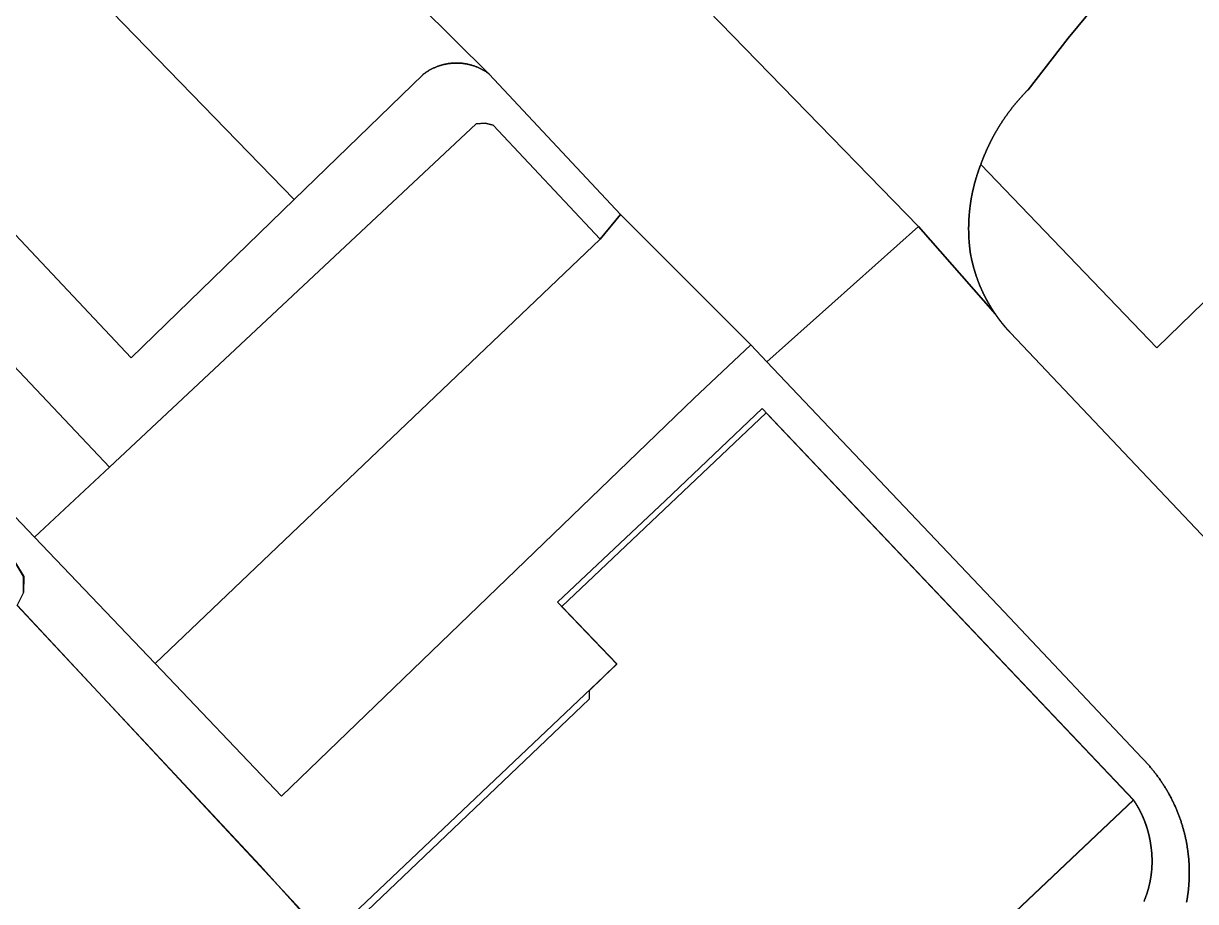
# Model space of a CAD drawing. Header units: metres. Extents: x -127 to 442, y -186 to 462.
# Drawn here: x 178.75 to 213.94, y 33.17 to 59.54 of the extents above; entities that cross this region are included whole.
import ezdxf

# ---------------------------------------------------------------- set-up
doc = ezdxf.new("R2010")
doc.units = ezdxf.units.M

msp = doc.modelspace()

# ---------------------------------------------------------------- linework, layer by layer
at = {"layer": 'building_2', "color": 1}
msp.add_lwpolyline([(185.602, 11.156), (212.078, 36.219), (201.047, 47.844), (194.914, 42.031), (196.57, 40.312), (195.742, 39.5), (195.742, 39.25), (188, 31.875), (185.859, 34.25), (178.57, 42.062), (178.758, 42.438), (178.758, 42.938), (178.492, 43.375), (178.086, 43.625), (177.602, 43.625), (177.156, 43.406), (176.891, 43), (176.867, 42.531), (177.141, 42.031), (167.977, 33.344), (168.234, 33.094)], dxfattribs=at)
at = {"layer": 'road_0', "color": 8}
for points in [[(177.644, 63.764), (186.883, 54.253), (190.74, 58), (190.74, 58), (190.757, 58.013), (190.774, 58.026), (190.792, 58.039), (190.81, 58.052), (190.828, 58.064), (190.846, 58.077), (190.864, 58.088), (190.882, 58.1), (190.901, 58.112), (190.919, 58.123), (190.938, 58.134), (190.957, 58.144), (190.976, 58.155), (190.995, 58.165), (191.014, 58.175), (191.034, 58.185), (191.053, 58.194), (191.073, 58.203), (191.093, 58.212), (191.113, 58.221), (191.133, 58.229), (191.153, 58.237), (191.173, 58.245), (191.194, 58.253), (191.214, 58.26), (191.235, 58.267), (191.256, 58.274), (191.276, 58.28), (191.297, 58.286), (191.318, 58.292), (191.339, 58.298), (191.36, 58.303), (191.381, 58.308), (191.402, 58.313), (191.424, 58.318), (191.445, 58.322), (191.466, 58.326), (191.488, 58.33), (191.509, 58.333), (191.531, 58.336), (191.552, 58.339), (191.574, 58.341), (191.596, 58.344), (191.617, 58.346), (191.639, 58.347), (191.661, 58.349), (191.682, 58.35), (191.704, 58.35), (191.726, 58.351), (191.747, 58.351), (191.769, 58.351), (191.791, 58.351), (191.813, 58.35), (191.834, 58.349), (191.856, 58.348), (191.878, 58.346), (191.899, 58.345), (191.921, 58.343), (191.943, 58.34), (191.964, 58.337), (191.986, 58.335), (192.007, 58.331), (192.029, 58.328), (192.05, 58.324), (192.071, 58.32), (192.093, 58.315), (192.114, 58.311), (192.135, 58.306), (192.156, 58.301), (192.177, 58.295), (192.198, 58.289), (192.219, 58.283), (192.24, 58.277), (192.261, 58.27), (192.281, 58.264), (192.302, 58.256), (192.322, 58.249), (192.342, 58.241), (192.363, 58.233), (192.383, 58.225), (192.403, 58.217), (192.423, 58.208), (192.442, 58.199), (192.462, 58.19), (192.482, 58.18), (192.501, 58.17), (192.52, 58.16), (192.539, 58.15), (192.558, 58.139), (192.577, 58.128), (192.596, 58.117), (192.615, 58.106), (192.633, 58.094), (192.651, 58.083), (192.669, 58.071), (192.687, 58.058), (192.705, 58.046), (192.723, 58.033), (192.74, 58.02), (192.74, 58.02), (182.285, 68.375)], [(182.285, 68.375), (192.74, 58.02), (196.68, 53.8), (200.594, 49.887), (201.072, 49.384), (205.629, 53.442), (197.441, 61.86)], [(225.826, 62.487), (212.778, 49.795), (207.497, 55.308), (207.497, 55.308), (207.492, 55.294), (207.486, 55.281), (207.481, 55.267), (207.476, 55.254), (207.471, 55.24), (207.466, 55.227), (207.461, 55.213), (207.456, 55.199), (207.451, 55.186), (207.446, 55.172), (207.441, 55.159), (207.436, 55.145), (207.431, 55.131), (207.427, 55.117), (207.422, 55.104), (207.417, 55.09), (207.412, 55.076), (207.408, 55.063), (207.403, 55.049), (207.399, 55.035), (207.394, 55.021), (207.39, 55.007), (207.385, 54.994), (207.381, 54.98), (207.376, 54.966), (207.372, 54.952), (207.368, 54.938), (207.363, 54.924), (207.359, 54.91), (207.355, 54.897), (207.351, 54.883), (207.347, 54.869), (207.343, 54.855), (207.339, 54.841), (207.335, 54.827), (207.331, 54.813), (207.327, 54.799), (207.323, 54.785), (207.319, 54.771), (207.315, 54.757), (207.311, 54.743), (207.308, 54.729), (207.304, 54.715), (207.3, 54.701), (207.297, 54.687), (207.293, 54.673), (207.29, 54.659), (207.286, 54.645), (207.283, 54.63), (207.279, 54.616), (207.276, 54.602), (207.272, 54.588), (207.269, 54.574), (207.266, 54.56), (207.263, 54.546), (207.259, 54.532), (207.256, 54.517), (207.253, 54.503), (207.25, 54.489), (207.247, 54.475), (207.244, 54.461), (207.241, 54.446), (207.238, 54.432), (207.235, 54.418), (207.232, 54.404), (207.23, 54.39), (207.227, 54.375), (207.224, 54.361), (207.221, 54.347), (207.219, 54.333), (207.216, 54.318), (207.214, 54.304), (207.211, 54.29), (207.209, 54.275), (207.206, 54.261), (207.204, 54.247), (207.201, 54.232), (207.199, 54.218), (207.197, 54.204), (207.194, 54.189), (207.192, 54.175), (207.19, 54.161), (207.188, 54.146), (207.186, 54.132), (207.184, 54.118), (207.182, 54.103), (207.18, 54.089), (207.178, 54.075), (207.176, 54.06), (207.174, 54.046), (207.172, 54.031), (207.17, 54.017), (207.169, 54.003), (207.167, 53.988), (207.165, 53.974), (207.164, 53.959), (207.162, 53.945), (207.161, 53.93), (207.159, 53.916), (207.159, 53.916), (207.158, 53.903), (207.156, 53.891), (207.155, 53.878), (207.154, 53.865), (207.153, 53.852), (207.152, 53.84), (207.151, 53.827), (207.149, 53.814), (207.148, 53.802), (207.147, 53.789), (207.146, 53.776), (207.145, 53.763), (207.145, 53.751), (207.144, 53.738), (207.143, 53.725), (207.142, 53.713), (207.141, 53.7), (207.14, 53.687), (207.14, 53.674), (207.139, 53.662), (207.138, 53.649), (207.138, 53.636), (207.137, 53.623), (207.136, 53.611), (207.136, 53.598), (207.135, 53.585), (207.135, 53.572), (207.134, 53.56), (207.134, 53.547), (207.134, 53.534), (207.133, 53.521), (207.133, 53.509), (207.133, 53.496), (207.132, 53.483), (207.132, 53.47), (207.132, 53.458), (207.132, 53.445), (207.131, 53.432), (207.131, 53.419), (207.131, 53.407), (207.131, 53.394), (207.131, 53.381), (207.131, 53.368), (207.131, 53.356), (207.131, 53.343), (207.131, 53.33), (207.132, 53.317), (207.132, 53.304), (207.132, 53.292), (207.132, 53.279), (207.132, 53.266), (207.133, 53.253), (207.133, 53.241), (207.133, 53.228), (207.134, 53.215), (207.134, 53.202), (207.135, 53.19), (207.135, 53.177), (207.136, 53.164), (207.136, 53.151), (207.137, 53.139), (207.137, 53.126), (207.138, 53.113), (207.138, 53.1), (207.139, 53.088), (207.14, 53.075), (207.141, 53.062), (207.141, 53.049), (207.142, 53.037), (207.143, 53.024), (207.144, 53.011), (207.145, 52.999), (207.146, 52.986), (207.147, 52.973), (207.148, 52.96), (207.149, 52.948), (207.15, 52.935), (207.151, 52.922), (207.152, 52.91), (207.153, 52.897), (207.154, 52.884), (207.156, 52.871), (207.157, 52.859), (207.158, 52.846), (207.159, 52.833), (207.161, 52.821), (207.162, 52.808), (207.164, 52.795), (207.165, 52.783), (207.166, 52.77), (207.168, 52.757), (207.169, 52.745), (207.171, 52.732), (207.173, 52.719), (207.174, 52.707), (207.176, 52.694), (207.178, 52.681), (207.179, 52.669), (207.181, 52.656), (207.181, 52.656), (207.183, 52.643), (207.186, 52.629), (207.188, 52.616), (207.191, 52.602), (207.193, 52.589), (207.196, 52.575), (207.198, 52.562), (207.201, 52.549), (207.204, 52.535), (207.206, 52.522), (207.209, 52.508), (207.212, 52.495), (207.215, 52.482), (207.218, 52.468), (207.221, 52.455), (207.224, 52.442), (207.227, 52.428), (207.23, 52.415), (207.233, 52.402), (207.236, 52.388), (207.239, 52.375), (207.242, 52.362), (207.245, 52.348), (207.249, 52.335), (207.252, 52.322), (207.255, 52.309), (207.259, 52.295), (207.262, 52.282), (207.266, 52.269), (207.269, 52.256), (207.273, 52.243), (207.276, 52.229), (207.28, 52.216), (207.283, 52.203), (207.287, 52.19), (207.291, 52.177), (207.295, 52.164), (207.298, 52.15), (207.302, 52.137), (207.306, 52.124), (207.31, 52.111), (207.314, 52.098), (207.318, 52.085), (207.322, 52.072), (207.326, 52.059), (207.33, 52.046), (207.334, 52.033), (207.339, 52.02), (207.343, 52.007), (207.347, 51.994), (207.351, 51.981), (207.356, 51.968), (207.36, 51.955), (207.364, 51.942), (207.369, 51.929), (207.373, 51.916), (207.378, 51.903), (207.382, 51.89), (207.387, 51.878), (207.392, 51.865), (207.396, 51.852), (207.401, 51.839), (207.406, 51.826), (207.411, 51.813), (207.415, 51.801), (207.42, 51.788), (207.425, 51.775), (207.43, 51.762), (207.435, 51.75), (207.44, 51.737), (207.445, 51.724), (207.45, 51.712), (207.455, 51.699), (207.46, 51.686), (207.466, 51.674), (207.471, 51.661), (207.476, 51.648), (207.481, 51.636), (207.487, 51.623), (207.492, 51.611), (207.497, 51.598), (207.503, 51.586), (207.508, 51.573), (207.514, 51.561), (207.519, 51.548), (207.525, 51.536), (207.531, 51.523), (207.536, 51.511), (207.542, 51.498), (207.548, 51.486), (207.554, 51.473), (207.559, 51.461), (207.565, 51.449), (207.571, 51.436), (207.577, 51.424), (207.583, 51.412), (207.589, 51.4), (207.595, 51.387), (207.601, 51.375), (207.601, 51.375), (207.604, 51.369), (207.607, 51.363), (207.61, 51.357), (207.613, 51.351), (207.616, 51.345), (207.619, 51.339), (207.622, 51.334), (207.625, 51.328), (207.628, 51.322), (207.631, 51.316), (207.634, 51.31), (207.637, 51.304), (207.64, 51.298), (207.643, 51.292), (207.646, 51.287), (207.649, 51.281), (207.652, 51.275), (207.655, 51.269), (207.659, 51.263), (207.662, 51.257), (207.665, 51.251), (207.668, 51.246), (207.671, 51.24), (207.674, 51.234), (207.677, 51.228), (207.681, 51.222), (207.684, 51.216), (207.687, 51.211), (207.69, 51.205), (207.693, 51.199), (207.696, 51.193), (207.7, 51.187), (207.703, 51.182), (207.706, 51.176), (207.709, 51.17), (207.713, 51.164), (207.716, 51.158), (207.719, 51.153), (207.722, 51.147), (207.726, 51.141), (207.729, 51.135), (207.732, 51.13), (207.736, 51.124), (207.739, 51.118), (207.742, 51.112), (207.745, 51.107), (207.749, 51.101), (207.752, 51.095), (207.755, 51.09), (207.759, 51.084), (207.762, 51.078), (207.766, 51.072), (207.769, 51.067), (207.772, 51.061), (207.776, 51.055), (207.779, 51.05), (207.783, 51.044), (207.786, 51.038), (207.789, 51.033), (207.793, 51.027), (207.796, 51.021), (207.8, 51.016), (207.803, 51.01), (207.807, 51.004), (207.81, 50.999), (207.814, 50.993), (207.817, 50.987), (207.821, 50.982), (207.824, 50.976), (207.828, 50.971), (207.831, 50.965), (207.835, 50.959), (207.838, 50.954), (207.842, 50.948), (207.845, 50.943), (207.849, 50.937), (207.852, 50.931), (207.856, 50.926), (207.86, 50.92), (207.863, 50.915), (207.867, 50.909), (207.87, 50.904), (207.874, 50.898), (207.878, 50.893), (207.881, 50.887), (207.885, 50.881), (207.889, 50.876), (207.892, 50.87), (207.896, 50.865), (207.9, 50.859), (207.903, 50.854), (207.907, 50.848), (207.911, 50.843), (207.914, 50.837), (207.918, 50.832), (207.922, 50.826), (207.926, 50.821), (207.929, 50.815), (207.933, 50.81), (207.933, 50.81), (207.935, 50.807), (207.937, 50.804), (207.939, 50.801), (207.941, 50.798), (207.943, 50.795), (207.945, 50.792), (207.947, 50.789), (207.95, 50.786), (207.952, 50.783), (207.954, 50.78), (207.956, 50.777), (207.958, 50.774), (207.96, 50.771), (207.962, 50.768), (207.964, 50.766), (207.966, 50.763), (207.968, 50.76), (207.97, 50.757), (207.972, 50.754), (207.975, 50.751), (207.977, 50.748), (207.979, 50.745), (207.981, 50.742), (207.983, 50.739), (207.985, 50.736), (207.987, 50.733), (207.989, 50.73), (207.991, 50.727), (207.993, 50.724), (207.996, 50.721), (207.998, 50.718), (208, 50.716), (208.002, 50.713), (208.004, 50.71), (208.006, 50.707), (208.008, 50.704), (208.01, 50.701), (208.013, 50.698), (208.015, 50.695), (208.017, 50.692), (208.019, 50.689), (208.021, 50.686), (208.023, 50.683), (208.025, 50.68), (208.028, 50.678), (208.03, 50.675), (208.032, 50.672), (208.034, 50.669), (208.036, 50.666), (208.038, 50.663), (208.041, 50.66), (208.043, 50.657), (208.045, 50.654), (208.047, 50.651), (208.049, 50.649), (208.051, 50.646), (208.054, 50.643), (208.056, 50.64), (208.058, 50.637), (208.06, 50.634), (208.062, 50.631), (208.065, 50.628), (208.067, 50.626), (208.069, 50.623), (208.071, 50.62), (208.073, 50.617), (208.076, 50.614), (208.078, 50.611), (208.08, 50.608), (208.082, 50.605), (208.084, 50.603), (208.087, 50.6), (208.089, 50.597), (208.091, 50.594), (208.093, 50.591), (208.095, 50.588), (208.098, 50.585), (208.1, 50.583), (208.102, 50.58), (208.104, 50.577), (208.107, 50.574), (208.109, 50.571), (208.111, 50.568), (208.113, 50.565), (208.115, 50.563), (208.118, 50.56), (208.12, 50.557), (208.122, 50.554), (208.124, 50.551), (208.127, 50.548), (208.129, 50.546), (208.131, 50.543), (208.133, 50.54), (208.136, 50.537), (208.138, 50.534), (208.14, 50.531), (208.142, 50.529), (208.145, 50.526), (208.147, 50.523), (208.147, 50.523), (208.149, 50.52), (208.152, 50.517), (208.154, 50.515), (208.156, 50.512), (208.158, 50.509), (208.161, 50.506), (208.163, 50.503), (208.165, 50.501), (208.168, 50.498), (208.17, 50.495), (208.172, 50.492), (208.174, 50.489), (208.177, 50.487), (208.179, 50.484), (208.181, 50.481), (208.184, 50.478), (208.186, 50.475), (208.188, 50.473), (208.191, 50.47), (208.193, 50.467), (208.195, 50.464), (208.198, 50.462), (208.2, 50.459), (208.202, 50.456), (208.205, 50.453), (208.207, 50.45), (208.209, 50.448), (208.211, 50.445), (208.214, 50.442), (208.216, 50.439), (208.219, 50.437), (208.221, 50.434), (208.223, 50.431), (208.226, 50.428), (208.228, 50.426), (208.23, 50.423), (208.233, 50.42), (208.235, 50.417), (208.237, 50.415), (208.24, 50.412), (208.242, 50.409), (208.244, 50.406), (208.247, 50.404), (208.249, 50.401), (208.251, 50.398), (208.254, 50.395), (208.256, 50.393), (208.259, 50.39), (208.261, 50.387), (208.263, 50.385), (208.266, 50.382), (208.268, 50.379), (208.27, 50.376), (208.273, 50.374), (208.275, 50.371), (208.278, 50.368), (208.28, 50.365), (208.282, 50.363), (208.285, 50.36), (208.287, 50.357), (208.29, 50.355), (208.292, 50.352), (208.294, 50.349), (208.297, 50.347), (208.299, 50.344), (208.302, 50.341), (208.304, 50.338), (208.306, 50.336), (208.309, 50.333), (208.311, 50.33), (208.314, 50.328), (208.316, 50.325), (208.318, 50.322), (208.321, 50.32), (208.323, 50.317), (208.326, 50.314), (208.328, 50.312), (208.331, 50.309), (208.333, 50.306), (208.335, 50.304), (208.338, 50.301), (208.34, 50.298), (208.343, 50.295), (208.345, 50.293), (208.348, 50.29), (208.35, 50.287), (208.352, 50.285), (208.355, 50.282), (208.357, 50.28), (208.36, 50.277), (208.362, 50.274), (208.365, 50.272), (208.367, 50.269), (208.37, 50.266), (208.372, 50.264), (208.375, 50.261), (208.377, 50.258), (208.38, 50.256), (208.382, 50.253), (208.382, 50.253), (214.838, 43.438)], [(197.441, 61.86), (205.629, 53.442), (207.933, 50.81), (207.933, 50.81), (207.929, 50.815), (207.926, 50.821), (207.922, 50.826), (207.918, 50.832), (207.914, 50.837), (207.911, 50.843), (207.907, 50.848), (207.903, 50.854), (207.9, 50.859), (207.896, 50.865), (207.892, 50.87), (207.889, 50.876), (207.885, 50.881), (207.881, 50.887), (207.878, 50.893), (207.874, 50.898), (207.87, 50.904), (207.867, 50.909), (207.863, 50.915), (207.86, 50.92), (207.856, 50.926), (207.852, 50.931), (207.849, 50.937), (207.845, 50.943), (207.842, 50.948), (207.838, 50.954), (207.835, 50.959), (207.831, 50.965), (207.828, 50.971), (207.824, 50.976), (207.821, 50.982), (207.817, 50.987), (207.814, 50.993), (207.81, 50.999), (207.807, 51.004), (207.803, 51.01), (207.8, 51.016), (207.796, 51.021), (207.793, 51.027), (207.789, 51.033), (207.786, 51.038), (207.783, 51.044), (207.779, 51.05), (207.776, 51.055), (207.772, 51.061), (207.769, 51.067), (207.766, 51.072), (207.762, 51.078), (207.759, 51.084), (207.755, 51.09), (207.752, 51.095), (207.749, 51.101), (207.745, 51.107), (207.742, 51.112), (207.739, 51.118), (207.736, 51.124), (207.732, 51.13), (207.729, 51.135), (207.726, 51.141), (207.722, 51.147), (207.719, 51.153), (207.716, 51.158), (207.713, 51.164), (207.709, 51.17), (207.706, 51.176), (207.703, 51.182), (207.7, 51.187), (207.696, 51.193), (207.693, 51.199), (207.69, 51.205), (207.687, 51.211), (207.684, 51.216), (207.681, 51.222), (207.677, 51.228), (207.674, 51.234), (207.671, 51.24), (207.668, 51.246), (207.665, 51.251), (207.662, 51.257), (207.659, 51.263), (207.655, 51.269), (207.652, 51.275), (207.649, 51.281), (207.646, 51.287), (207.643, 51.292), (207.64, 51.298), (207.637, 51.304), (207.634, 51.31), (207.631, 51.316), (207.628, 51.322), (207.625, 51.328), (207.622, 51.334), (207.619, 51.339), (207.616, 51.345), (207.613, 51.351), (207.61, 51.357), (207.607, 51.363), (207.604, 51.369), (207.601, 51.375), (207.601, 51.375), (207.595, 51.387), (207.589, 51.4), (207.583, 51.412), (207.577, 51.424), (207.571, 51.436), (207.565, 51.449), (207.559, 51.461), (207.554, 51.473), (207.548, 51.486), (207.542, 51.498), (207.536, 51.511), (207.531, 51.523), (207.525, 51.536), (207.519, 51.548), (207.514, 51.561), (207.508, 51.573), (207.503, 51.586), (207.497, 51.598), (207.492, 51.611), (207.487, 51.623), (207.481, 51.636), (207.476, 51.648), (207.471, 51.661), (207.466, 51.674), (207.46, 51.686), (207.455, 51.699), (207.45, 51.712), (207.445, 51.724), (207.44, 51.737), (207.435, 51.75), (207.43, 51.762), (207.425, 51.775), (207.42, 51.788), (207.415, 51.801), (207.411, 51.813), (207.406, 51.826), (207.401, 51.839), (207.396, 51.852), (207.392, 51.865), (207.387, 51.878), (207.382, 51.89), (207.378, 51.903), (207.373, 51.916), (207.369, 51.929), (207.364, 51.942), (207.36, 51.955), (207.356, 51.968), (207.351, 51.981), (207.347, 51.994), (207.343, 52.007), (207.339, 52.02), (207.334, 52.033), (207.33, 52.046), (207.326, 52.059), (207.322, 52.072), (207.318, 52.085), (207.314, 52.098), (207.31, 52.111), (207.306, 52.124), (207.302, 52.137), (207.298, 52.15), (207.295, 52.164), (207.291, 52.177), (207.287, 52.19), (207.283, 52.203), (207.28, 52.216), (207.276, 52.229), (207.273, 52.243), (207.269, 52.256), (207.266, 52.269), (207.262, 52.282), (207.259, 52.295), (207.255, 52.309), (207.252, 52.322), (207.249, 52.335), (207.245, 52.348), (207.242, 52.362), (207.239, 52.375), (207.236, 52.388), (207.233, 52.402), (207.23, 52.415), (207.227, 52.428), (207.224, 52.442), (207.221, 52.455), (207.218, 52.468), (207.215, 52.482), (207.212, 52.495), (207.209, 52.508), (207.206, 52.522), (207.204, 52.535), (207.201, 52.549), (207.198, 52.562), (207.196, 52.575), (207.193, 52.589), (207.191, 52.602), (207.188, 52.616), (207.186, 52.629), (207.183, 52.643), (207.181, 52.656), (207.181, 52.656), (207.179, 52.669), (207.178, 52.681), (207.176, 52.694), (207.174, 52.707), (207.173, 52.719), (207.171, 52.732), (207.169, 52.745), (207.168, 52.757), (207.166, 52.77), (207.165, 52.783), (207.164, 52.795), (207.162, 52.808), (207.161, 52.821), (207.159, 52.833), (207.158, 52.846), (207.157, 52.859), (207.156, 52.871), (207.154, 52.884), (207.153, 52.897), (207.152, 52.91), (207.151, 52.922), (207.15, 52.935), (207.149, 52.948), (207.148, 52.96), (207.147, 52.973), (207.146, 52.986), (207.145, 52.999), (207.144, 53.011), (207.143, 53.024), (207.142, 53.037), (207.141, 53.049), (207.141, 53.062), (207.14, 53.075), (207.139, 53.088), (207.138, 53.1), (207.138, 53.113), (207.137, 53.126), (207.137, 53.139), (207.136, 53.151), (207.136, 53.164), (207.135, 53.177), (207.135, 53.19), (207.134, 53.202), (207.134, 53.215), (207.133, 53.228), (207.133, 53.241), (207.133, 53.253), (207.132, 53.266), (207.132, 53.279), (207.132, 53.292), (207.132, 53.304), (207.132, 53.317), (207.131, 53.33), (207.131, 53.343), (207.131, 53.356), (207.131, 53.368), (207.131, 53.381), (207.131, 53.394), (207.131, 53.407), (207.131, 53.419), (207.131, 53.432), (207.132, 53.445), (207.132, 53.458), (207.132, 53.47), (207.132, 53.483), (207.133, 53.496), (207.133, 53.509), (207.133, 53.521), (207.134, 53.534), (207.134, 53.547), (207.134, 53.56), (207.135, 53.572), (207.135, 53.585), (207.136, 53.598), (207.136, 53.611), (207.137, 53.623), (207.138, 53.636), (207.138, 53.649), (207.139, 53.662), (207.14, 53.674), (207.14, 53.687), (207.141, 53.7), (207.142, 53.713), (207.143, 53.725), (207.144, 53.738), (207.145, 53.751), (207.145, 53.763), (207.146, 53.776), (207.147, 53.789), (207.148, 53.802), (207.149, 53.814), (207.151, 53.827), (207.152, 53.84), (207.153, 53.852), (207.154, 53.865), (207.155, 53.878), (207.156, 53.891), (207.158, 53.903), (207.159, 53.916), (207.159, 53.916), (207.161, 53.93), (207.162, 53.945), (207.164, 53.959), (207.165, 53.974), (207.167, 53.988), (207.169, 54.003), (207.17, 54.017), (207.172, 54.031), (207.174, 54.046), (207.176, 54.06), (207.178, 54.075), (207.18, 54.089), (207.182, 54.103), (207.184, 54.118), (207.186, 54.132), (207.188, 54.146), (207.19, 54.161), (207.192, 54.175), (207.194, 54.189), (207.197, 54.204), (207.199, 54.218), (207.201, 54.232), (207.204, 54.247), (207.206, 54.261), (207.209, 54.275), (207.211, 54.29), (207.214, 54.304), (207.216, 54.318), (207.219, 54.333), (207.221, 54.347), (207.224, 54.361), (207.227, 54.375), (207.23, 54.39), (207.232, 54.404), (207.235, 54.418), (207.238, 54.432), (207.241, 54.446), (207.244, 54.461), (207.247, 54.475), (207.25, 54.489), (207.253, 54.503), (207.256, 54.517), (207.259, 54.532), (207.263, 54.546), (207.266, 54.56), (207.269, 54.574), (207.272, 54.588), (207.276, 54.602), (207.279, 54.616), (207.283, 54.63), (207.286, 54.645), (207.29, 54.659), (207.293, 54.673), (207.297, 54.687), (207.3, 54.701), (207.304, 54.715), (207.308, 54.729), (207.311, 54.743), (207.315, 54.757), (207.319, 54.771), (207.323, 54.785), (207.327, 54.799), (207.331, 54.813), (207.335, 54.827), (207.339, 54.841), (207.343, 54.855), (207.347, 54.869), (207.351, 54.883), (207.355, 54.897), (207.359, 54.91), (207.363, 54.924), (207.368, 54.938), (207.372, 54.952), (207.376, 54.966), (207.381, 54.98), (207.385, 54.994), (207.39, 55.007), (207.394, 55.021), (207.399, 55.035), (207.403, 55.049), (207.408, 55.063), (207.412, 55.076), (207.417, 55.09), (207.422, 55.104), (207.427, 55.117), (207.431, 55.131), (207.436, 55.145), (207.441, 55.159), (207.446, 55.172), (207.451, 55.186), (207.456, 55.199), (207.461, 55.213), (207.466, 55.227), (207.471, 55.24), (207.476, 55.254), (207.481, 55.267), (207.486, 55.281), (207.492, 55.294), (207.497, 55.308), (207.497, 55.308), (207.502, 55.321), (207.506, 55.334), (207.511, 55.347), (207.516, 55.36), (207.52, 55.372), (207.525, 55.385), (207.53, 55.398), (207.535, 55.411), (207.54, 55.424), (207.545, 55.437), (207.55, 55.449), (207.555, 55.462), (207.56, 55.475), (207.565, 55.488), (207.57, 55.5), (207.575, 55.513), (207.58, 55.526), (207.585, 55.539), (207.59, 55.551), (207.595, 55.564), (207.601, 55.577), (207.606, 55.589), (207.611, 55.602), (207.616, 55.615), (207.622, 55.627), (207.627, 55.64), (207.632, 55.653), (207.638, 55.665), (207.643, 55.678), (207.649, 55.69), (207.654, 55.703), (207.66, 55.716), (207.665, 55.728), (207.671, 55.741), (207.677, 55.753), (207.682, 55.766), (207.688, 55.778), (207.694, 55.791), (207.699, 55.803), (207.705, 55.815), (207.711, 55.828), (207.717, 55.84), (207.722, 55.853), (207.728, 55.865), (207.734, 55.878), (207.74, 55.89), (207.746, 55.902), (207.752, 55.915), (207.758, 55.927), (207.764, 55.939), (207.77, 55.952), (207.776, 55.964), (207.782, 55.976), (207.788, 55.988), (207.795, 56.001), (207.801, 56.013), (207.807, 56.025), (207.813, 56.037), (207.82, 56.05), (207.826, 56.062), (207.832, 56.074), (207.839, 56.086), (207.845, 56.098), (207.851, 56.11), (207.858, 56.122), (207.864, 56.134), (207.871, 56.147), (207.877, 56.159), (207.884, 56.171), (207.891, 56.183), (207.897, 56.195), (207.904, 56.207), (207.91, 56.219), (207.917, 56.231), (207.924, 56.243), (207.931, 56.255), (207.937, 56.267), (207.944, 56.278), (207.951, 56.29), (207.958, 56.302), (207.965, 56.314), (207.972, 56.326), (207.979, 56.338), (207.985, 56.35), (207.992, 56.361), (207.999, 56.373), (208.007, 56.385), (208.014, 56.397), (208.021, 56.408), (208.028, 56.42), (208.035, 56.432), (208.042, 56.444), (208.049, 56.455), (208.057, 56.467), (208.064, 56.479), (208.071, 56.49), (208.078, 56.502), (208.086, 56.513), (208.093, 56.525), (208.093, 56.525), (208.1, 56.536), (208.107, 56.547), (208.115, 56.559), (208.122, 56.57), (208.129, 56.581), (208.136, 56.592), (208.144, 56.603), (208.151, 56.614), (208.158, 56.625), (208.166, 56.636), (208.173, 56.647), (208.181, 56.658), (208.188, 56.67), (208.196, 56.681), (208.203, 56.692), (208.211, 56.702), (208.218, 56.713), (208.226, 56.724), (208.233, 56.735), (208.241, 56.746), (208.249, 56.757), (208.256, 56.768), (208.264, 56.779), (208.272, 56.79), (208.28, 56.8), (208.287, 56.811), (208.295, 56.822), (208.303, 56.833), (208.311, 56.844), (208.319, 56.854), (208.327, 56.865), (208.335, 56.876), (208.343, 56.886), (208.351, 56.897), (208.359, 56.908), (208.367, 56.918), (208.375, 56.929), (208.383, 56.94), (208.391, 56.95), (208.399, 56.961), (208.407, 56.971), (208.415, 56.982), (208.423, 56.992), (208.431, 57.003), (208.44, 57.013), (208.448, 57.024), (208.456, 57.034), (208.465, 57.044), (208.473, 57.055), (208.481, 57.065), (208.49, 57.076), (208.498, 57.086), (208.506, 57.096), (208.515, 57.107), (208.523, 57.117), (208.532, 57.127), (208.54, 57.137), (208.549, 57.148), (208.557, 57.158), (208.566, 57.168), (208.574, 57.178), (208.583, 57.188), (208.592, 57.198), (208.6, 57.208), (208.609, 57.219), (208.618, 57.229), (208.626, 57.239), (208.635, 57.249), (208.644, 57.259), (208.653, 57.269), (208.662, 57.279), (208.67, 57.289), (208.679, 57.299), (208.688, 57.309), (208.697, 57.318), (208.706, 57.328), (208.715, 57.338), (208.724, 57.348), (208.733, 57.358), (208.742, 57.368), (208.751, 57.377), (208.76, 57.387), (208.769, 57.397), (208.778, 57.407), (208.787, 57.416), (208.796, 57.426), (208.805, 57.436), (208.815, 57.445), (208.824, 57.455), (208.833, 57.465), (208.842, 57.474), (208.852, 57.484), (208.861, 57.493), (208.87, 57.503), (208.879, 57.512), (208.889, 57.522), (208.898, 57.531), (208.908, 57.541), (208.917, 57.55), (208.917, 57.55), (210.118, 59.102), (212.578, 62.077)], [(176.351, 46.973), (179.09, 44.11), (181.338, 46.216), (170.96, 57.192)], [(214.838, 43.438), (208.382, 50.253), (208.382, 50.253), (208.38, 50.256), (208.377, 50.258), (208.375, 50.261), (208.372, 50.264), (208.37, 50.266), (208.367, 50.269), (208.365, 50.272), (208.362, 50.274), (208.36, 50.277), (208.357, 50.28), (208.355, 50.282), (208.352, 50.285), (208.35, 50.287), (208.348, 50.29), (208.345, 50.293), (208.343, 50.295), (208.34, 50.298), (208.338, 50.301), (208.335, 50.304), (208.333, 50.306), (208.331, 50.309), (208.328, 50.312), (208.326, 50.314), (208.323, 50.317), (208.321, 50.32), (208.318, 50.322), (208.316, 50.325), (208.314, 50.328), (208.311, 50.33), (208.309, 50.333), (208.306, 50.336), (208.304, 50.338), (208.302, 50.341), (208.299, 50.344), (208.297, 50.347), (208.294, 50.349), (208.292, 50.352), (208.29, 50.355), (208.287, 50.357), (208.285, 50.36), (208.282, 50.363), (208.28, 50.365), (208.278, 50.368), (208.275, 50.371), (208.273, 50.374), (208.27, 50.376), (208.268, 50.379), (208.266, 50.382), (208.263, 50.385), (208.261, 50.387), (208.259, 50.39), (208.256, 50.393), (208.254, 50.395), (208.251, 50.398), (208.249, 50.401), (208.247, 50.404), (208.244, 50.406), (208.242, 50.409), (208.24, 50.412), (208.237, 50.415), (208.235, 50.417), (208.233, 50.42), (208.23, 50.423), (208.228, 50.426), (208.226, 50.428), (208.223, 50.431), (208.221, 50.434), (208.219, 50.437), (208.216, 50.439), (208.214, 50.442), (208.211, 50.445), (208.209, 50.448), (208.207, 50.45), (208.205, 50.453), (208.202, 50.456), (208.2, 50.459), (208.198, 50.462), (208.195, 50.464), (208.193, 50.467), (208.191, 50.47), (208.188, 50.473), (208.186, 50.475), (208.184, 50.478), (208.181, 50.481), (208.179, 50.484), (208.177, 50.487), (208.174, 50.489), (208.172, 50.492), (208.17, 50.495), (208.168, 50.498), (208.165, 50.501), (208.163, 50.503), (208.161, 50.506), (208.158, 50.509), (208.156, 50.512), (208.154, 50.515), (208.152, 50.517), (208.149, 50.52), (208.147, 50.523), (208.147, 50.523), (208.145, 50.526), (208.142, 50.529), (208.14, 50.531), (208.138, 50.534), (208.136, 50.537), (208.133, 50.54), (208.131, 50.543), (208.129, 50.546), (208.127, 50.548), (208.124, 50.551), (208.122, 50.554), (208.12, 50.557), (208.118, 50.56), (208.115, 50.563), (208.113, 50.565), (208.111, 50.568), (208.109, 50.571), (208.107, 50.574), (208.104, 50.577), (208.102, 50.58), (208.1, 50.583), (208.098, 50.585), (208.095, 50.588), (208.093, 50.591), (208.091, 50.594), (208.089, 50.597), (208.087, 50.6), (208.084, 50.603), (208.082, 50.605), (208.08, 50.608), (208.078, 50.611), (208.076, 50.614), (208.073, 50.617), (208.071, 50.62), (208.069, 50.623), (208.067, 50.626), (208.065, 50.628), (208.062, 50.631), (208.06, 50.634), (208.058, 50.637), (208.056, 50.64), (208.054, 50.643), (208.051, 50.646), (208.049, 50.649), (208.047, 50.651), (208.045, 50.654), (208.043, 50.657), (208.041, 50.66), (208.038, 50.663), (208.036, 50.666), (208.034, 50.669), (208.032, 50.672), (208.03, 50.675), (208.028, 50.678), (208.025, 50.68), (208.023, 50.683), (208.021, 50.686), (208.019, 50.689), (208.017, 50.692), (208.015, 50.695), (208.013, 50.698), (208.01, 50.701), (208.008, 50.704), (208.006, 50.707), (208.004, 50.71), (208.002, 50.713), (208, 50.716), (207.998, 50.718), (207.996, 50.721), (207.993, 50.724), (207.991, 50.727), (207.989, 50.73), (207.987, 50.733), (207.985, 50.736), (207.983, 50.739), (207.981, 50.742), (207.979, 50.745), (207.977, 50.748), (207.975, 50.751), (207.972, 50.754), (207.97, 50.757), (207.968, 50.76), (207.966, 50.763), (207.964, 50.766), (207.962, 50.768), (207.96, 50.771), (207.958, 50.774), (207.956, 50.777), (207.954, 50.78), (207.952, 50.783), (207.95, 50.786), (207.947, 50.789), (207.945, 50.792), (207.943, 50.795), (207.941, 50.798), (207.939, 50.801), (207.937, 50.804), (207.935, 50.807), (207.933, 50.81), (207.933, 50.81), (205.629, 53.442), (201.072, 49.384), (208.198, 41.876), (212.33, 37.486), (212.33, 37.486), (212.349, 37.466), (212.369, 37.447), (212.388, 37.427), (212.407, 37.407), (212.426, 37.387), (212.445, 37.367), (212.464, 37.346), (212.482, 37.326), (212.501, 37.306), (212.519, 37.285), (212.537, 37.264), (212.556, 37.244), (212.574, 37.223), (212.591, 37.202), (212.609, 37.181), (212.627, 37.16), (212.645, 37.138), (212.662, 37.117), (212.679, 37.095), (212.697, 37.074), (212.714, 37.052), (212.731, 37.03), (212.747, 37.009), (212.764, 36.987), (212.781, 36.965), (212.797, 36.942), (212.814, 36.92), (212.83, 36.898), (212.846, 36.875), (212.862, 36.853), (212.878, 36.83), (212.893, 36.808), (212.909, 36.785), (212.924, 36.762), (212.94, 36.739), (212.955, 36.716), (212.97, 36.693), (212.985, 36.67), (213, 36.646), (213.014, 36.623), (213.029, 36.6), (213.043, 36.576), (213.058, 36.552), (213.072, 36.529), (213.086, 36.505), (213.1, 36.481), (213.113, 36.457), (213.127, 36.433), (213.14, 36.409), (213.154, 36.385), (213.167, 36.361), (213.18, 36.336), (213.193, 36.312), (213.206, 36.288), (213.218, 36.263), (213.231, 36.238), (213.243, 36.214), (213.255, 36.189), (213.267, 36.164), (213.279, 36.139), (213.291, 36.114), (213.303, 36.089), (213.314, 36.064), (213.326, 36.039), (213.337, 36.014), (213.348, 35.989), (213.359, 35.963), (213.37, 35.938), (213.38, 35.913), (213.391, 35.887), (213.401, 35.861), (213.411, 35.836), (213.422, 35.81), (213.432, 35.784), (213.441, 35.759), (213.451, 35.733), (213.46, 35.707), (213.47, 35.681), (213.479, 35.655), (213.488, 35.629), (213.497, 35.603), (213.506, 35.577), (213.514, 35.55), (213.523, 35.524), (213.531, 35.498), (213.539, 35.471), (213.547, 35.445), (213.555, 35.419), (213.563, 35.392), (213.571, 35.366), (213.578, 35.339), (213.585, 35.312), (213.592, 35.286), (213.599, 35.259), (213.606, 35.232), (213.613, 35.206), (213.619, 35.179), (213.626, 35.152), (213.632, 35.125), (213.632, 35.125), (213.638, 35.098), (213.644, 35.07), (213.65, 35.043), (213.656, 35.016), (213.661, 34.988), (213.667, 34.961), (213.672, 34.933), (213.677, 34.906), (213.682, 34.878), (213.686, 34.851), (213.691, 34.823), (213.695, 34.796), (213.7, 34.768), (213.704, 34.74), (213.708, 34.713), (213.711, 34.685), (213.715, 34.657), (213.719, 34.63), (213.722, 34.602), (213.725, 34.574), (213.728, 34.546), (213.731, 34.518), (213.733, 34.491), (213.736, 34.463), (213.738, 34.435), (213.741, 34.407), (213.743, 34.379), (213.744, 34.351), (213.746, 34.323), (213.748, 34.295), (213.749, 34.267), (213.75, 34.24), (213.751, 34.212), (213.752, 34.184), (213.753, 34.156), (213.754, 34.128), (213.754, 34.1), (213.754, 34.072), (213.754, 34.044), (213.754, 34.016), (213.754, 33.988), (213.754, 33.96), (213.753, 33.932), (213.753, 33.904), (213.752, 33.876), (213.751, 33.848), (213.75, 33.82), (213.748, 33.792), (213.747, 33.764), (213.745, 33.737), (213.743, 33.709), (213.741, 33.681), (213.739, 33.653), (213.737, 33.625), (213.734, 33.597), (213.732, 33.569), (213.729, 33.542), (213.726, 33.514), (213.723, 33.486), (213.72, 33.458), (213.716, 33.43), (213.713, 33.403), (213.709, 33.375), (213.705, 33.347), (213.701, 33.32), (213.697, 33.292), (213.693, 33.264), (213.688, 33.237), (213.684, 33.209), (213.679, 33.182), (213.674, 33.154)], [(213.674, 33.154), (213.679, 33.182), (213.684, 33.209), (213.688, 33.237), (213.693, 33.264), (213.697, 33.292), (213.701, 33.32), (213.705, 33.347), (213.709, 33.375), (213.713, 33.403), (213.716, 33.43), (213.72, 33.458), (213.723, 33.486), (213.726, 33.514), (213.729, 33.542), (213.732, 33.569), (213.734, 33.597), (213.737, 33.625), (213.739, 33.653), (213.741, 33.681), (213.743, 33.709), (213.745, 33.737), (213.747, 33.764), (213.748, 33.792), (213.75, 33.82), (213.751, 33.848), (213.752, 33.876), (213.753, 33.904), (213.753, 33.932), (213.754, 33.96), (213.754, 33.988), (213.754, 34.016), (213.754, 34.044), (213.754, 34.072), (213.754, 34.1), (213.754, 34.128), (213.753, 34.156), (213.752, 34.184), (213.751, 34.212), (213.75, 34.24), (213.749, 34.267), (213.748, 34.295), (213.746, 34.323), (213.744, 34.351), (213.743, 34.379), (213.741, 34.407), (213.738, 34.435), (213.736, 34.463), (213.733, 34.491), (213.731, 34.518), (213.728, 34.546), (213.725, 34.574), (213.722, 34.602), (213.719, 34.63), (213.715, 34.657), (213.711, 34.685), (213.708, 34.713), (213.704, 34.74), (213.7, 34.768), (213.695, 34.796), (213.691, 34.823), (213.686, 34.851), (213.682, 34.878), (213.677, 34.906), (213.672, 34.933), (213.667, 34.961), (213.661, 34.988), (213.656, 35.016), (213.65, 35.043), (213.644, 35.07), (213.638, 35.098), (213.632, 35.125), (213.632, 35.125), (213.626, 35.152), (213.619, 35.179), (213.613, 35.206), (213.606, 35.232), (213.599, 35.259), (213.592, 35.286), (213.585, 35.312), (213.578, 35.339), (213.571, 35.366), (213.563, 35.392), (213.555, 35.419), (213.547, 35.445), (213.539, 35.471), (213.531, 35.498), (213.523, 35.524), (213.514, 35.55), (213.506, 35.577), (213.497, 35.603), (213.488, 35.629), (213.479, 35.655), (213.47, 35.681), (213.46, 35.707), (213.451, 35.733), (213.441, 35.759), (213.432, 35.784), (213.422, 35.81), (213.411, 35.836), (213.401, 35.861), (213.391, 35.887), (213.38, 35.913), (213.37, 35.938), (213.359, 35.963), (213.348, 35.989), (213.337, 36.014), (213.326, 36.039), (213.314, 36.064), (213.303, 36.089), (213.291, 36.114), (213.279, 36.139), (213.267, 36.164), (213.255, 36.189), (213.243, 36.214), (213.231, 36.238), (213.218, 36.263), (213.206, 36.288), (213.193, 36.312), (213.18, 36.336), (213.167, 36.361), (213.154, 36.385), (213.14, 36.409), (213.127, 36.433), (213.113, 36.457), (213.1, 36.481), (213.086, 36.505), (213.072, 36.529), (213.058, 36.552), (213.043, 36.576), (213.029, 36.6), (213.014, 36.623), (213, 36.646), (212.985, 36.67), (212.97, 36.693), (212.955, 36.716), (212.94, 36.739), (212.924, 36.762), (212.909, 36.785), (212.893, 36.808), (212.878, 36.83), (212.862, 36.853), (212.846, 36.875), (212.83, 36.898), (212.814, 36.92), (212.797, 36.942), (212.781, 36.965), (212.764, 36.987), (212.747, 37.009), (212.731, 37.03), (212.714, 37.052), (212.697, 37.074), (212.679, 37.095), (212.662, 37.117), (212.645, 37.138), (212.627, 37.16), (212.609, 37.181), (212.591, 37.202), (212.574, 37.223), (212.556, 37.244), (212.537, 37.264), (212.519, 37.285), (212.501, 37.306), (212.482, 37.326), (212.464, 37.346), (212.445, 37.367), (212.426, 37.387), (212.407, 37.407), (212.388, 37.427), (212.369, 37.447), (212.349, 37.466), (212.33, 37.486), (212.33, 37.486), (208.198, 41.876), (201.072, 49.384), (200.594, 49.887), (198.875, 48.274), (186.5, 36.34), (182.708, 40.317), (179.09, 44.11), (176.351, 46.973)], [(178.493, 43.369), (178.761, 42.938), (178.758, 42.448), (178.566, 42.071), (187.885, 32.06), (196.572, 40.3), (194.784, 42.167), (198.031, 45.219), (200.93, 47.974), (212.075, 36.228), (212.075, 36.228), (212.079, 36.222), (212.083, 36.217), (212.086, 36.211), (212.09, 36.206), (212.094, 36.2), (212.097, 36.195), (212.101, 36.189), (212.105, 36.184), (212.108, 36.178), (212.112, 36.173), (212.116, 36.167), (212.119, 36.161), (212.123, 36.156), (212.127, 36.15), (212.13, 36.145), (212.134, 36.139), (212.137, 36.133), (212.141, 36.128), (212.144, 36.122), (212.148, 36.116), (212.152, 36.111), (212.155, 36.105), (212.159, 36.099), (212.162, 36.094), (212.166, 36.088), (212.169, 36.082), (212.172, 36.077), (212.176, 36.071), (212.179, 36.065), (212.183, 36.059), (212.186, 36.054), (212.19, 36.048), (212.193, 36.042), (212.196, 36.036), (212.2, 36.031), (212.203, 36.025), (212.206, 36.019), (212.21, 36.013), (212.213, 36.008), (212.216, 36.002), (212.219, 35.996), (212.223, 35.99), (212.226, 35.984), (212.229, 35.978), (212.232, 35.973), (212.236, 35.967), (212.239, 35.961), (212.242, 35.955), (212.245, 35.949), (212.248, 35.943), (212.252, 35.937), (212.255, 35.932), (212.258, 35.926), (212.261, 35.92), (212.264, 35.914), (212.267, 35.908), (212.27, 35.902), (212.273, 35.896), (212.276, 35.89), (212.279, 35.884), (212.282, 35.878), (212.285, 35.872), (212.288, 35.866), (212.291, 35.86), (212.294, 35.855), (212.297, 35.849), (212.3, 35.843), (212.303, 35.837), (212.306, 35.831), (212.309, 35.825), (212.312, 35.819), (212.315, 35.813), (212.318, 35.807), (212.321, 35.801), (212.324, 35.794), (212.326, 35.788), (212.329, 35.782), (212.332, 35.776), (212.335, 35.77), (212.338, 35.764), (212.34, 35.758), (212.343, 35.752), (212.346, 35.746), (212.349, 35.74), (212.351, 35.734), (212.354, 35.728), (212.357, 35.722), (212.359, 35.716), (212.362, 35.709), (212.365, 35.703), (212.367, 35.697), (212.37, 35.691), (212.373, 35.685), (212.375, 35.679), (212.378, 35.673), (212.38, 35.666), (212.383, 35.66), (212.385, 35.654), (212.388, 35.648), (212.388, 35.648), (212.391, 35.641), (212.394, 35.633), (212.397, 35.626), (212.4, 35.619), (212.403, 35.612), (212.406, 35.604), (212.409, 35.597), (212.411, 35.59), (212.414, 35.582), (212.417, 35.575), (212.42, 35.568), (212.423, 35.56), (212.425, 35.553), (212.428, 35.545), (212.431, 35.538), (212.434, 35.531), (212.436, 35.523), (212.439, 35.516), (212.442, 35.509), (212.444, 35.501), (212.447, 35.494), (212.45, 35.486), (212.452, 35.479), (212.455, 35.471), (212.457, 35.464), (212.46, 35.457), (212.462, 35.449), (212.465, 35.442), (212.467, 35.434), (212.47, 35.427), (212.472, 35.419), (212.475, 35.412), (212.477, 35.404), (212.479, 35.397), (212.482, 35.389), (212.484, 35.382), (212.487, 35.374), (212.489, 35.367), (212.491, 35.359), (212.493, 35.352), (212.496, 35.344), (212.498, 35.337), (212.5, 35.329), (212.502, 35.321), (212.504, 35.314), (212.507, 35.306), (212.509, 35.299), (212.511, 35.291), (212.513, 35.284), (212.515, 35.276), (212.517, 35.268), (212.519, 35.261), (212.521, 35.253), (212.523, 35.246), (212.525, 35.238), (212.527, 35.23), (212.529, 35.223), (212.531, 35.215), (212.533, 35.208), (212.535, 35.2), (212.537, 35.192), (212.539, 35.185), (212.54, 35.177), (212.542, 35.169), (212.544, 35.162), (212.546, 35.154), (212.548, 35.146), (212.549, 35.139), (212.551, 35.131), (212.553, 35.123), (212.555, 35.116), (212.556, 35.108), (212.558, 35.1), (212.559, 35.093), (212.561, 35.085), (212.563, 35.077), (212.564, 35.069), (212.566, 35.062), (212.567, 35.054), (212.569, 35.046), (212.57, 35.039), (212.572, 35.031), (212.573, 35.023), (212.575, 35.015), (212.576, 35.008), (212.578, 35), (212.579, 34.992), (212.58, 34.984), (212.582, 34.977), (212.583, 34.969), (212.584, 34.961), (212.586, 34.953), (212.587, 34.946), (212.588, 34.938), (212.589, 34.93), (212.59, 34.922), (212.592, 34.915), (212.593, 34.907), (212.594, 34.899), (212.594, 34.899), (212.596, 34.885), (212.599, 34.87), (212.601, 34.856), (212.603, 34.841), (212.605, 34.827), (212.607, 34.813), (212.609, 34.798), (212.611, 34.784), (212.613, 34.769), (212.615, 34.755), (212.617, 34.74), (212.618, 34.726), (212.62, 34.711), (212.622, 34.697), (212.623, 34.682), (212.624, 34.668), (212.626, 34.653), (212.627, 34.639), (212.628, 34.624), (212.629, 34.609), (212.63, 34.595), (212.631, 34.58), (212.632, 34.566), (212.633, 34.551), (212.634, 34.537), (212.634, 34.522), (212.635, 34.508), (212.636, 34.493), (212.636, 34.478), (212.637, 34.464), (212.637, 34.449), (212.637, 34.435), (212.637, 34.42), (212.638, 34.405), (212.638, 34.391), (212.638, 34.376), (212.638, 34.362), (212.637, 34.347), (212.637, 34.333), (212.637, 34.318), (212.637, 34.303), (212.636, 34.289), (212.636, 34.274), (212.635, 34.26), (212.635, 34.245), (212.634, 34.23), (212.633, 34.216), (212.632, 34.201), (212.632, 34.187), (212.631, 34.172), (212.63, 34.158), (212.628, 34.143), (212.627, 34.129), (212.626, 34.114), (212.625, 34.099), (212.623, 34.085), (212.622, 34.07), (212.62, 34.056), (212.619, 34.041), (212.617, 34.027), (212.615, 34.012), (212.614, 33.998), (212.612, 33.983), (212.61, 33.969), (212.608, 33.955), (212.606, 33.94), (212.604, 33.926), (212.602, 33.911), (212.599, 33.897), (212.597, 33.882), (212.595, 33.868), (212.592, 33.854), (212.59, 33.839), (212.587, 33.825), (212.584, 33.811), (212.582, 33.796), (212.579, 33.782), (212.576, 33.768), (212.573, 33.753), (212.57, 33.739), (212.567, 33.725), (212.564, 33.711), (212.56, 33.696), (212.557, 33.682), (212.554, 33.668), (212.55, 33.654), (212.547, 33.64), (212.543, 33.625), (212.54, 33.611), (212.536, 33.597), (212.532, 33.583), (212.529, 33.569), (212.525, 33.555), (212.521, 33.541), (212.517, 33.527), (212.513, 33.513), (212.508, 33.499), (212.504, 33.485), (212.5, 33.471), (212.5, 33.471), (212.495, 33.456), (212.49, 33.44), (212.485, 33.425), (212.48, 33.41), (212.475, 33.394), (212.47, 33.379), (212.465, 33.364), (212.459, 33.349), (212.454, 33.334), (212.448, 33.318), (212.443, 33.303), (212.437, 33.288), (212.431, 33.273), (212.426, 33.258), (212.42, 33.243), (212.414, 33.228), (212.408, 33.213), (212.401, 33.198), (212.395, 33.184), (212.389, 33.169)]]:
    msp.add_lwpolyline(points, dxfattribs=at)
for points in [[(177.644, 63.764), (172.95, 59.1), (181.99, 49.5), (186.883, 54.253), (177.644, 63.764)], [(196.07, 53.06), (192.86, 56.49), (192.62, 56.55), (192.35, 56.53), (181.338, 46.216), (179.09, 44.11), (182.708, 40.317), (196.07, 53.06)], [(200.594, 49.887), (196.68, 53.8), (196.07, 53.06), (182.708, 40.317), (186.5, 36.34), (198.875, 48.274), (200.594, 49.887)]]:
    msp.add_lwpolyline(points, close=True, dxfattribs=at)
at = {"layer": 'road_5', "color": 3}
msp.add_lwpolyline([(170.96, 57.192), (181.338, 46.216), (192.35, 56.53), (192.62, 56.55), (192.86, 56.49), (196.07, 53.06), (196.07, 53.06), (196.68, 53.8), (192.74, 58.02), (192.74, 58.02), (192.723, 58.033), (192.705, 58.046), (192.687, 58.058), (192.669, 58.071), (192.651, 58.083), (192.633, 58.094), (192.615, 58.106), (192.596, 58.117), (192.577, 58.128), (192.558, 58.139), (192.539, 58.15), (192.52, 58.16), (192.501, 58.17), (192.482, 58.18), (192.462, 58.19), (192.442, 58.199), (192.423, 58.208), (192.403, 58.217), (192.383, 58.225), (192.363, 58.233), (192.342, 58.241), (192.322, 58.249), (192.302, 58.256), (192.281, 58.264), (192.261, 58.27), (192.24, 58.277), (192.219, 58.283), (192.198, 58.289), (192.177, 58.295), (192.156, 58.301), (192.135, 58.306), (192.114, 58.311), (192.093, 58.315), (192.071, 58.32), (192.05, 58.324), (192.029, 58.328), (192.007, 58.331), (191.986, 58.335), (191.964, 58.337), (191.943, 58.34), (191.921, 58.343), (191.899, 58.345), (191.878, 58.346), (191.856, 58.348), (191.834, 58.349), (191.813, 58.35), (191.791, 58.351), (191.769, 58.351), (191.747, 58.351), (191.726, 58.351), (191.704, 58.35), (191.682, 58.35), (191.661, 58.349), (191.639, 58.347), (191.617, 58.346), (191.596, 58.344), (191.574, 58.341), (191.552, 58.339), (191.531, 58.336), (191.509, 58.333), (191.488, 58.33), (191.466, 58.326), (191.445, 58.322), (191.424, 58.318), (191.402, 58.313), (191.381, 58.308), (191.36, 58.303), (191.339, 58.298), (191.318, 58.292), (191.297, 58.286), (191.276, 58.28), (191.256, 58.274), (191.235, 58.267), (191.214, 58.26), (191.194, 58.253), (191.173, 58.245), (191.153, 58.237), (191.133, 58.229), (191.113, 58.221), (191.093, 58.212), (191.073, 58.203), (191.053, 58.194), (191.034, 58.185), (191.014, 58.175), (190.995, 58.165), (190.976, 58.155), (190.957, 58.144), (190.938, 58.134), (190.919, 58.123), (190.901, 58.112), (190.882, 58.1), (190.864, 58.088), (190.846, 58.077), (190.828, 58.064), (190.81, 58.052), (190.792, 58.039), (190.774, 58.026), (190.757, 58.013), (190.74, 58), (190.74, 58), (186.883, 54.253), (181.99, 49.5), (172.95, 59.1)], dxfattribs=at)
at = {"layer": 'terrain_0', "color": 8}
msp.add_lwpolyline([(212.389, 33.169), (212.395, 33.184), (212.401, 33.198), (212.408, 33.213), (212.414, 33.228), (212.42, 33.243), (212.426, 33.258), (212.431, 33.273), (212.437, 33.288), (212.443, 33.303), (212.448, 33.318), (212.454, 33.334), (212.459, 33.349), (212.465, 33.364), (212.47, 33.379), (212.475, 33.394), (212.48, 33.41), (212.485, 33.425), (212.49, 33.44), (212.495, 33.456), (212.5, 33.471), (212.5, 33.471), (212.504, 33.485), (212.508, 33.499), (212.513, 33.513), (212.517, 33.527), (212.521, 33.541), (212.525, 33.555), (212.529, 33.569), (212.532, 33.583), (212.536, 33.597), (212.54, 33.611), (212.543, 33.625), (212.547, 33.64), (212.55, 33.654), (212.554, 33.668), (212.557, 33.682), (212.56, 33.696), (212.564, 33.711), (212.567, 33.725), (212.57, 33.739), (212.573, 33.753), (212.576, 33.768), (212.579, 33.782), (212.582, 33.796), (212.584, 33.811), (212.587, 33.825), (212.59, 33.839), (212.592, 33.854), (212.595, 33.868), (212.597, 33.882), (212.599, 33.897), (212.602, 33.911), (212.604, 33.926), (212.606, 33.94), (212.608, 33.955), (212.61, 33.969), (212.612, 33.983), (212.614, 33.998), (212.615, 34.012), (212.617, 34.027), (212.619, 34.041), (212.62, 34.056), (212.622, 34.07), (212.623, 34.085), (212.625, 34.099), (212.626, 34.114), (212.627, 34.129), (212.628, 34.143), (212.63, 34.158), (212.631, 34.172), (212.632, 34.187), (212.632, 34.201), (212.633, 34.216), (212.634, 34.23), (212.635, 34.245), (212.635, 34.26), (212.636, 34.274), (212.636, 34.289), (212.637, 34.303), (212.637, 34.318), (212.637, 34.333), (212.637, 34.347), (212.638, 34.362), (212.638, 34.376), (212.638, 34.391), (212.638, 34.405), (212.637, 34.42), (212.637, 34.435), (212.637, 34.449), (212.637, 34.464), (212.636, 34.478), (212.636, 34.493), (212.635, 34.508), (212.634, 34.522), (212.634, 34.537), (212.633, 34.551), (212.632, 34.566), (212.631, 34.58), (212.63, 34.595), (212.629, 34.609), (212.628, 34.624), (212.627, 34.639), (212.626, 34.653), (212.624, 34.668), (212.623, 34.682), (212.622, 34.697), (212.62, 34.711), (212.618, 34.726), (212.617, 34.74), (212.615, 34.755), (212.613, 34.769), (212.611, 34.784), (212.609, 34.798), (212.607, 34.813), (212.605, 34.827), (212.603, 34.841), (212.601, 34.856), (212.599, 34.87), (212.596, 34.885), (212.594, 34.899), (212.594, 34.899), (212.593, 34.907), (212.592, 34.915), (212.59, 34.922), (212.589, 34.93), (212.588, 34.938), (212.587, 34.946), (212.586, 34.953), (212.584, 34.961), (212.583, 34.969), (212.582, 34.977), (212.58, 34.984), (212.579, 34.992), (212.578, 35), (212.576, 35.008), (212.575, 35.015), (212.573, 35.023), (212.572, 35.031), (212.57, 35.039), (212.569, 35.046), (212.567, 35.054), (212.566, 35.062), (212.564, 35.069), (212.563, 35.077), (212.561, 35.085), (212.559, 35.093), (212.558, 35.1), (212.556, 35.108), (212.555, 35.116), (212.553, 35.123), (212.551, 35.131), (212.549, 35.139), (212.548, 35.146), (212.546, 35.154), (212.544, 35.162), (212.542, 35.169), (212.54, 35.177), (212.539, 35.185), (212.537, 35.192), (212.535, 35.2), (212.533, 35.208), (212.531, 35.215), (212.529, 35.223), (212.527, 35.23), (212.525, 35.238), (212.523, 35.246), (212.521, 35.253), (212.519, 35.261), (212.517, 35.268), (212.515, 35.276), (212.513, 35.284), (212.511, 35.291), (212.509, 35.299), (212.507, 35.306), (212.504, 35.314), (212.502, 35.321), (212.5, 35.329), (212.498, 35.337), (212.496, 35.344), (212.493, 35.352), (212.491, 35.359), (212.489, 35.367), (212.487, 35.374), (212.484, 35.382), (212.482, 35.389), (212.479, 35.397), (212.477, 35.404), (212.475, 35.412), (212.472, 35.419), (212.47, 35.427), (212.467, 35.434), (212.465, 35.442), (212.462, 35.449), (212.46, 35.457), (212.457, 35.464), (212.455, 35.471), (212.452, 35.479), (212.45, 35.486), (212.447, 35.494), (212.444, 35.501), (212.442, 35.509), (212.439, 35.516), (212.436, 35.523), (212.434, 35.531), (212.431, 35.538), (212.428, 35.545), (212.425, 35.553), (212.423, 35.56), (212.42, 35.568), (212.417, 35.575), (212.414, 35.582), (212.411, 35.59), (212.409, 35.597), (212.406, 35.604), (212.403, 35.612), (212.4, 35.619), (212.397, 35.626), (212.394, 35.633), (212.391, 35.641), (212.388, 35.648), (212.388, 35.648), (212.385, 35.654), (212.383, 35.66), (212.38, 35.666), (212.378, 35.673), (212.375, 35.679), (212.373, 35.685), (212.37, 35.691), (212.367, 35.697), (212.365, 35.703), (212.362, 35.709), (212.359, 35.716), (212.357, 35.722), (212.354, 35.728), (212.351, 35.734), (212.349, 35.74), (212.346, 35.746), (212.343, 35.752), (212.34, 35.758), (212.338, 35.764), (212.335, 35.77), (212.332, 35.776), (212.329, 35.782), (212.326, 35.788), (212.324, 35.794), (212.321, 35.801), (212.318, 35.807), (212.315, 35.813), (212.312, 35.819), (212.309, 35.825), (212.306, 35.831), (212.303, 35.837), (212.3, 35.843), (212.297, 35.849), (212.294, 35.855), (212.291, 35.86), (212.288, 35.866), (212.285, 35.872), (212.282, 35.878), (212.279, 35.884), (212.276, 35.89), (212.273, 35.896), (212.27, 35.902), (212.267, 35.908), (212.264, 35.914), (212.261, 35.92), (212.258, 35.926), (212.255, 35.932), (212.252, 35.937), (212.248, 35.943), (212.245, 35.949), (212.242, 35.955), (212.239, 35.961), (212.236, 35.967), (212.232, 35.973), (212.229, 35.978), (212.226, 35.984), (212.223, 35.99), (212.219, 35.996), (212.216, 36.002), (212.213, 36.008), (212.21, 36.013), (212.206, 36.019), (212.203, 36.025), (212.2, 36.031), (212.196, 36.036), (212.193, 36.042), (212.19, 36.048), (212.186, 36.054), (212.183, 36.059), (212.179, 36.065), (212.176, 36.071), (212.172, 36.077), (212.169, 36.082), (212.166, 36.088), (212.162, 36.094), (212.159, 36.099), (212.155, 36.105), (212.152, 36.111), (212.148, 36.116), (212.144, 36.122), (212.141, 36.128), (212.137, 36.133), (212.134, 36.139), (212.13, 36.145), (212.127, 36.15), (212.123, 36.156), (212.119, 36.161), (212.116, 36.167), (212.112, 36.173), (212.108, 36.178), (212.105, 36.184), (212.101, 36.189), (212.097, 36.195), (212.094, 36.2), (212.09, 36.206), (212.086, 36.211), (212.083, 36.217), (212.079, 36.222), (212.075, 36.228), (212.075, 36.228), (185.598, 11.164)], dxfattribs=at)
at = {"layer": 'terrain_5', "color": 3}
msp.add_lwpolyline([(212.578, 62.077), (210.118, 59.102), (208.917, 57.55), (208.917, 57.55), (208.908, 57.541), (208.898, 57.531), (208.889, 57.522), (208.879, 57.512), (208.87, 57.503), (208.861, 57.493), (208.852, 57.484), (208.842, 57.474), (208.833, 57.465), (208.824, 57.455), (208.815, 57.445), (208.805, 57.436), (208.796, 57.426), (208.787, 57.416), (208.778, 57.407), (208.769, 57.397), (208.76, 57.387), (208.751, 57.377), (208.742, 57.368), (208.733, 57.358), (208.724, 57.348), (208.715, 57.338), (208.706, 57.328), (208.697, 57.318), (208.688, 57.309), (208.679, 57.299), (208.67, 57.289), (208.662, 57.279), (208.653, 57.269), (208.644, 57.259), (208.635, 57.249), (208.626, 57.239), (208.618, 57.229), (208.609, 57.219), (208.6, 57.208), (208.592, 57.198), (208.583, 57.188), (208.574, 57.178), (208.566, 57.168), (208.557, 57.158), (208.549, 57.148), (208.54, 57.137), (208.532, 57.127), (208.523, 57.117), (208.515, 57.107), (208.506, 57.096), (208.498, 57.086), (208.49, 57.076), (208.481, 57.065), (208.473, 57.055), (208.465, 57.044), (208.456, 57.034), (208.448, 57.024), (208.44, 57.013), (208.431, 57.003), (208.423, 56.992), (208.415, 56.982), (208.407, 56.971), (208.399, 56.961), (208.391, 56.95), (208.383, 56.94), (208.375, 56.929), (208.367, 56.918), (208.359, 56.908), (208.351, 56.897), (208.343, 56.886), (208.335, 56.876), (208.327, 56.865), (208.319, 56.854), (208.311, 56.844), (208.303, 56.833), (208.295, 56.822), (208.287, 56.811), (208.28, 56.8), (208.272, 56.79), (208.264, 56.779), (208.256, 56.768), (208.249, 56.757), (208.241, 56.746), (208.233, 56.735), (208.226, 56.724), (208.218, 56.713), (208.211, 56.702), (208.203, 56.692), (208.196, 56.681), (208.188, 56.67), (208.181, 56.658), (208.173, 56.647), (208.166, 56.636), (208.158, 56.625), (208.151, 56.614), (208.144, 56.603), (208.136, 56.592), (208.129, 56.581), (208.122, 56.57), (208.115, 56.559), (208.107, 56.547), (208.1, 56.536), (208.093, 56.525), (208.093, 56.525), (208.086, 56.513), (208.078, 56.502), (208.071, 56.49), (208.064, 56.479), (208.057, 56.467), (208.049, 56.455), (208.042, 56.444), (208.035, 56.432), (208.028, 56.42), (208.021, 56.408), (208.014, 56.397), (208.007, 56.385), (207.999, 56.373), (207.992, 56.361), (207.985, 56.35), (207.979, 56.338), (207.972, 56.326), (207.965, 56.314), (207.958, 56.302), (207.951, 56.29), (207.944, 56.278), (207.937, 56.267), (207.931, 56.255), (207.924, 56.243), (207.917, 56.231), (207.91, 56.219), (207.904, 56.207), (207.897, 56.195), (207.891, 56.183), (207.884, 56.171), (207.877, 56.159), (207.871, 56.147), (207.864, 56.134), (207.858, 56.122), (207.851, 56.11), (207.845, 56.098), (207.839, 56.086), (207.832, 56.074), (207.826, 56.062), (207.82, 56.05), (207.813, 56.037), (207.807, 56.025), (207.801, 56.013), (207.795, 56.001), (207.788, 55.988), (207.782, 55.976), (207.776, 55.964), (207.77, 55.952), (207.764, 55.939), (207.758, 55.927), (207.752, 55.915), (207.746, 55.902), (207.74, 55.89), (207.734, 55.878), (207.728, 55.865), (207.722, 55.853), (207.717, 55.84), (207.711, 55.828), (207.705, 55.815), (207.699, 55.803), (207.694, 55.791), (207.688, 55.778), (207.682, 55.766), (207.677, 55.753), (207.671, 55.741), (207.665, 55.728), (207.66, 55.716), (207.654, 55.703), (207.649, 55.69), (207.643, 55.678), (207.638, 55.665), (207.632, 55.653), (207.627, 55.64), (207.622, 55.627), (207.616, 55.615), (207.611, 55.602), (207.606, 55.589), (207.601, 55.577), (207.595, 55.564), (207.59, 55.551), (207.585, 55.539), (207.58, 55.526), (207.575, 55.513), (207.57, 55.5), (207.565, 55.488), (207.56, 55.475), (207.555, 55.462), (207.55, 55.449), (207.545, 55.437), (207.54, 55.424), (207.535, 55.411), (207.53, 55.398), (207.525, 55.385), (207.52, 55.372), (207.516, 55.36), (207.511, 55.347), (207.506, 55.334), (207.502, 55.321), (207.497, 55.308), (207.497, 55.308), (212.778, 49.795), (225.826, 62.487)], dxfattribs=at)

doc.saveas('drawing.dxf')
